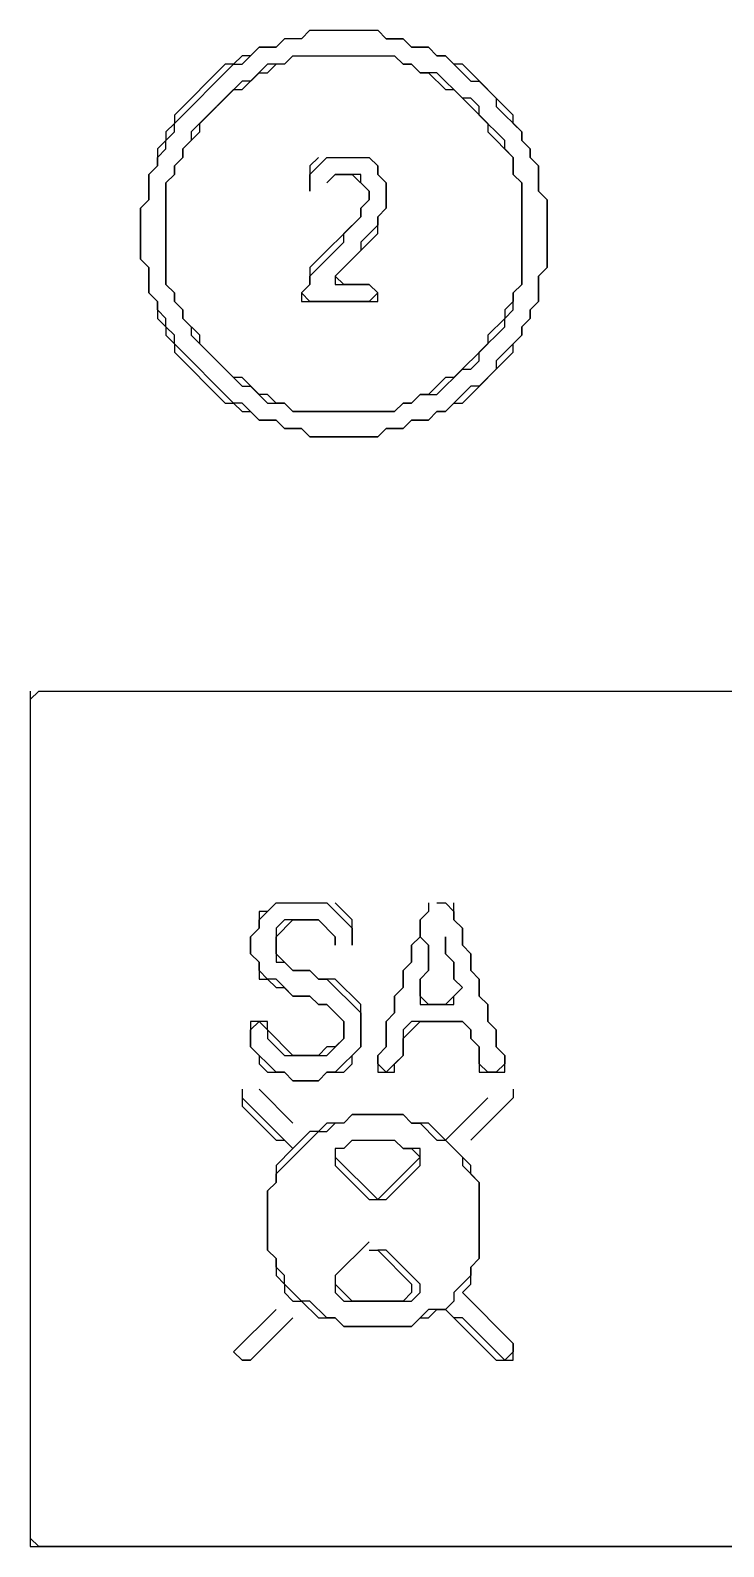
# Model space of a CAD drawing. Header units: metres. Extents: x 29 to 985, y 15 to 633.
# Drawn here: x 241.18 to 257.22, y 56.47 to 91.57 of the extents above; entities that cross this region are included whole.
import ezdxf

# ---------------------------------------------------------------- set-up
doc = ezdxf.new("R2010")
doc.units = ezdxf.units.M
doc.layers.add('ORIGINAL_DRAWING', color=8, linetype='CONTINUOUS')

msp = doc.modelspace()

# ---------------------------------------------------------------- linework, layer by layer
at = {"layer": 'ORIGINAL_DRAWING'}
for points in [[(247.451, 91.373), (247.647, 91.569), (249.216, 91.569), (249.412, 91.373), (249.804, 91.373), (250, 91.176), (250.392, 91.176), (250.588, 90.98), (250.784, 90.98), (251.373, 90.392), (251.569, 90.392), (251.961, 90), (251.961, 89.804), (252.549, 89.216), (252.549, 89.02), (252.745, 88.824), (252.745, 88.627), (252.941, 88.431), (252.941, 87.843), (253.137, 87.647), (253.137, 86.078), (252.941, 85.882), (252.941, 85.294), (252.745, 85.098), (252.745, 84.902), (252.549, 84.706), (252.549, 84.51), (251.961, 83.922), (251.961, 83.725), (251.569, 83.333), (251.373, 83.333), (250.784, 82.745), (250.588, 82.745), (250.392, 82.549), (250, 82.549), (249.804, 82.353), (249.412, 82.353), (249.216, 82.157), (247.647, 82.157), (247.451, 82.353), (247.059, 82.353), (246.863, 82.549), (246.471, 82.549), (246.078, 82.941), (245.882, 82.941), (244.51, 84.314), (244.51, 84.51), (244.314, 84.706), (244.314, 84.902), (244.118, 85.098), (244.118, 85.294), (243.922, 85.49), (243.922, 86.078), (243.725, 86.275), (243.725, 87.451), (243.922, 87.647), (243.922, 88.235), (244.118, 88.431), (244.118, 88.627), (244.314, 88.824), (244.314, 89.02), (244.51, 89.216), (244.51, 89.412), (245.882, 90.784), (246.078, 90.784), (246.471, 91.176), (246.863, 91.176), (247.059, 91.373)], [(247.647, 91.569), (247.451, 91.373), (247.059, 91.373), (246.863, 91.176), (246.471, 91.176), (246.275, 90.98), (246.078, 90.98), (245.882, 90.784), (245.686, 90.784), (244.51, 89.608), (244.51, 89.412), (244.314, 89.216), (244.314, 89.02), (244.118, 88.824), (244.118, 88.431), (243.922, 88.235), (243.922, 87.647), (243.725, 87.451), (243.725, 86.275), (243.922, 86.078), (243.922, 85.49), (244.118, 85.294), (244.118, 84.902), (244.314, 84.706), (244.314, 84.51), (244.51, 84.314), (244.51, 84.118), (245.686, 82.941), (245.882, 82.941), (246.078, 82.745), (246.275, 82.745), (246.471, 82.549), (246.863, 82.549), (247.059, 82.353), (247.451, 82.353), (247.647, 82.157), (249.216, 82.157), (249.412, 82.353), (249.804, 82.353), (250, 82.549), (250.392, 82.549), (250.588, 82.745), (250.784, 82.745), (250.98, 82.941), (251.176, 82.941), (252.353, 84.118), (252.353, 84.314), (252.549, 84.51), (252.549, 84.706), (252.745, 84.902), (252.745, 85.098), (252.941, 85.294), (252.941, 85.882), (253.137, 86.078), (253.137, 87.647), (252.941, 87.843), (252.941, 88.431), (252.745, 88.627), (252.745, 88.824), (252.549, 89.02), (252.549, 89.216), (252.353, 89.412), (252.353, 89.608), (251.176, 90.784), (250.98, 90.784), (250.784, 90.98), (250.588, 90.98), (250.392, 91.176), (250, 91.176), (249.804, 91.373), (249.412, 91.373), (249.216, 91.569)], [(247.059, 90.784), (247.255, 90.98), (249.608, 90.98), (249.804, 90.784), (250, 90.784), (250.196, 90.588), (250.392, 90.588), (250.784, 90.196), (250.98, 90.196), (251.765, 89.412), (251.765, 89.216), (252.353, 88.627), (252.353, 88.235), (252.549, 88.039), (252.549, 85.686), (252.353, 85.49), (252.353, 85.294), (252.157, 85.098), (252.157, 84.902), (251.765, 84.51), (251.765, 84.314), (250.98, 83.529), (250.784, 83.529), (250.392, 83.137), (250.196, 83.137), (250, 82.941), (249.804, 82.941), (249.608, 82.745), (247.255, 82.745), (247.059, 82.941), (246.863, 82.941), (246.667, 83.137), (246.471, 83.137), (246.078, 83.529), (245.882, 83.529), (245.098, 84.314), (245.098, 84.51), (244.706, 84.902), (244.706, 85.098), (244.51, 85.294), (244.51, 85.49), (244.314, 85.686), (244.314, 88.039), (244.51, 88.235), (244.51, 88.431), (244.706, 88.627), (244.706, 88.824), (245.098, 89.216), (245.098, 89.412), (245.882, 90.196), (246.078, 90.196), (246.471, 90.588), (246.667, 90.588), (246.863, 90.784)], [(247.255, 90.98), (247.059, 90.784), (246.667, 90.784), (246.275, 90.392), (246.078, 90.392), (244.902, 89.216), (244.902, 89.02), (244.706, 88.824), (244.706, 88.627), (244.51, 88.431), (244.51, 88.235), (244.314, 88.039), (244.314, 85.686), (244.51, 85.49), (244.51, 85.294), (244.706, 85.098), (244.706, 84.902), (244.902, 84.706), (244.902, 84.51), (246.078, 83.333), (246.275, 83.333), (246.667, 82.941), (247.059, 82.941), (247.255, 82.745), (249.608, 82.745), (249.804, 82.941), (250, 82.941), (250.196, 83.137), (250.588, 83.137), (251.176, 83.725), (251.373, 83.725), (251.569, 83.922), (251.569, 84.118), (252.157, 84.706), (252.157, 84.902), (252.353, 85.098), (252.353, 85.49), (252.549, 85.686), (252.549, 88.039), (252.353, 88.235), (252.353, 88.627), (252.157, 88.824), (252.157, 89.02), (251.569, 89.608), (251.569, 89.804), (251.373, 90), (251.176, 90), (250.588, 90.588), (250.196, 90.588), (250, 90.784), (249.804, 90.784), (249.608, 90.98)], [(247.843, 88.627), (247.647, 88.431), (247.647, 87.843), (247.647, 88.235), (248.039, 88.627), (249.02, 88.627), (249.216, 88.431), (249.216, 88.235), (249.412, 88.039), (249.412, 87.451), (249.216, 87.255), (249.216, 87.059), (248.824, 86.667), (248.824, 86.471), (248.235, 85.882), (248.235, 85.686), (249.02, 85.686), (249.216, 85.49), (249.02, 85.294), (247.647, 85.294), (247.451, 85.49), (247.647, 85.686), (247.647, 85.882), (248.431, 86.667), (248.431, 86.863), (248.824, 87.255), (248.824, 87.451), (249.02, 87.647), (249.02, 87.843), (248.824, 88.039), (248.824, 88.235), (248.235, 88.235), (248.039, 88.039), (248.235, 88.235), (248.627, 88.235), (249.02, 87.843), (249.02, 87.647), (248.824, 87.451), (248.824, 87.255), (247.647, 86.078), (247.647, 85.686), (247.451, 85.49), (247.451, 85.294), (249.216, 85.294), (249.216, 85.49), (249.02, 85.686), (248.431, 85.686), (248.235, 85.882), (249.216, 86.863), (249.216, 87.255), (249.412, 87.451), (249.412, 88.039), (249.216, 88.235), (249.216, 88.431), (249.02, 88.627)], [(241.176, 76.078), (241.373, 76.275), (352.353, 76.275), (352.549, 76.078), (352.549, 56.667), (352.353, 56.471), (241.373, 56.471), (241.176, 56.667)], [(241.176, 76.275), (241.176, 56.471), (352.549, 56.471), (352.549, 76.275)], [(246.863, 71.373), (246.667, 71.176), (246.471, 71.176), (246.471, 70.784), (246.275, 70.588), (246.275, 70.196), (246.471, 70), (246.471, 69.608), (246.667, 69.608), (246.863, 69.412), (247.059, 69.412), (247.255, 69.216), (247.647, 69.216), (247.843, 69.02), (248.039, 69.02), (248.431, 68.627), (248.431, 68.235), (248.235, 68.039), (248.039, 68.039), (247.843, 67.843), (247.255, 67.843), (246.667, 68.431), (246.667, 68.627), (246.275, 68.627), (246.275, 68.039), (246.471, 67.843), (246.471, 67.647), (246.667, 67.451), (247.059, 67.451), (247.255, 67.255), (247.843, 67.255), (248.039, 67.451), (248.431, 67.451), (248.627, 67.647), (248.627, 67.843), (248.824, 68.039), (248.824, 69.02), (248.235, 69.608), (247.843, 69.608), (247.647, 69.804), (247.255, 69.804), (246.863, 70.196), (246.863, 70.588), (247.255, 70.98), (247.843, 70.98), (248.235, 70.588), (248.235, 70.392), (248.235, 70.588), (247.843, 70.98), (247.059, 70.98), (246.863, 70.784), (246.863, 70), (247.059, 70), (247.255, 69.804), (247.647, 69.804), (247.843, 69.608), (248.039, 69.608), (248.824, 68.824), (248.824, 68.039), (248.235, 67.451), (248.039, 67.451), (247.843, 67.255), (247.255, 67.255), (247.059, 67.451), (246.863, 67.451), (246.275, 68.039), (246.275, 68.431), (246.471, 68.627), (246.667, 68.431), (246.667, 68.235), (247.059, 67.843), (248.039, 67.843), (248.431, 68.235), (248.431, 68.627), (248.039, 69.02), (247.843, 69.02), (247.647, 69.216), (247.255, 69.216), (246.863, 69.608), (246.667, 69.608), (246.471, 69.804), (246.471, 70), (246.275, 70.196), (246.275, 70.588), (246.471, 70.784), (246.471, 70.98), (246.863, 71.373), (248.039, 71.373), (248.627, 70.784), (248.627, 70.392), (248.627, 70.98), (248.235, 71.373)], [(250.588, 71.373), (250.784, 71.373), (250.98, 71.176), (250.98, 70.98), (251.176, 70.784), (251.176, 70.392), (251.373, 70.196), (251.373, 69.804), (251.569, 69.608), (251.569, 69.216), (251.765, 69.02), (251.765, 68.627), (251.961, 68.431), (251.961, 68.039), (252.157, 67.843), (252.157, 67.647), (251.961, 67.451), (251.765, 67.451), (251.569, 67.647), (251.569, 68.039), (251.373, 68.235), (251.373, 68.431), (251.176, 68.627), (250, 68.627), (249.804, 68.431), (249.804, 67.843), (249.412, 67.451), (249.216, 67.647), (249.216, 67.843), (249.412, 68.039), (249.412, 68.627), (249.608, 68.824), (249.608, 69.216), (249.804, 69.412), (249.804, 69.804), (250, 70), (250, 70.392), (250.196, 70.588), (250.392, 70.392), (250.392, 69.804), (250.196, 69.608), (250.196, 69.02), (250.98, 69.02), (250.98, 69.216), (251.176, 69.412), (250.98, 69.608), (250.98, 70), (250.784, 70.196), (250.784, 70.588), (250.784, 70.196), (250.98, 70), (250.98, 69.608), (251.176, 69.412), (250.784, 69.02), (250.392, 69.02), (250.196, 69.216), (250.196, 69.608), (250.392, 69.804), (250.392, 70.392), (250.196, 70.588), (250.196, 70.98)], [(250.392, 71.373), (250.392, 71.176), (250.196, 70.98), (250.196, 70.588), (250, 70.392), (250, 70), (249.804, 69.804), (249.804, 69.412), (249.608, 69.216), (249.608, 68.824), (249.412, 68.627), (249.412, 68.039), (249.216, 67.843), (249.216, 67.451), (249.608, 67.451), (249.608, 67.647), (249.804, 67.843), (249.804, 68.235), (250.196, 68.627), (251.176, 68.627), (251.373, 68.431), (251.373, 68.235), (251.569, 68.039), (251.569, 67.451), (252.157, 67.451), (252.157, 67.843), (251.961, 68.039), (251.961, 68.431), (251.765, 68.627), (251.765, 69.02), (251.569, 69.216), (251.569, 69.608), (251.373, 69.804), (251.373, 70.196), (251.176, 70.392), (251.176, 70.784), (250.98, 70.98), (250.98, 71.373)], [(246.078, 67.059), (246.078, 66.667), (246.863, 65.882), (247.059, 65.882), (247.255, 65.686), (246.863, 65.294), (246.863, 64.902), (246.667, 64.706), (246.667, 63.333), (246.863, 63.137), (246.863, 62.745), (247.059, 62.549), (247.059, 62.353), (247.255, 62.157), (247.451, 62.157), (247.843, 61.765), (248.235, 61.765), (248.431, 61.569), (250, 61.569), (250.196, 61.765), (250.392, 61.765), (250.588, 61.961), (250.784, 61.961), (251.961, 60.784), (252.353, 60.784), (252.353, 61.176), (251.176, 62.353), (251.373, 62.549), (251.373, 62.941), (251.569, 63.137), (251.569, 64.902), (251.373, 65.098), (251.373, 65.294), (250.784, 65.882), (251.765, 66.863), (250.784, 65.882), (250.392, 66.275), (250, 66.275), (249.804, 66.471), (248.627, 66.471), (248.431, 66.275), (248.039, 66.275), (247.843, 66.078), (247.647, 66.078), (247.255, 65.686), (246.078, 66.863)], [(246.471, 67.059), (247.255, 66.275)], [(252.353, 67.059), (252.353, 66.863), (251.373, 65.882), (252.353, 66.863)], [(248.431, 66.275), (248.627, 66.471), (249.804, 66.471), (250, 66.275), (250.196, 66.275), (250.588, 65.882), (250.784, 65.882), (251.176, 65.49), (251.176, 65.294), (251.569, 64.902), (251.569, 63.137), (251.373, 62.941), (251.373, 62.745), (250.98, 62.353), (250.98, 62.157), (250.784, 61.961), (250.392, 61.961), (250, 61.569), (248.431, 61.569), (248.235, 61.765), (248.039, 61.765), (247.647, 62.157), (247.451, 62.157), (247.059, 62.549), (247.059, 62.745), (246.863, 62.941), (246.863, 63.137), (246.667, 63.333), (246.667, 64.706), (246.863, 64.902), (246.863, 65.098), (247.843, 66.078), (248.039, 66.078), (248.235, 66.275)], [(248.627, 65.882), (249.608, 65.882), (249.804, 65.686), (250, 65.686), (250.196, 65.49), (249.216, 64.51), (248.235, 65.49)], [(248.627, 65.882), (248.431, 65.686), (248.235, 65.686), (248.235, 65.294), (249.02, 64.51), (249.412, 64.51), (250.196, 65.294), (250.196, 65.686), (249.804, 65.686), (249.608, 65.882)], [(249.02, 63.529), (248.235, 62.745), (248.235, 62.353), (248.431, 62.157), (250, 62.157), (250.196, 62.353), (250.196, 62.549), (249.412, 63.333), (249.216, 63.333)], [(249.02, 63.333), (249.216, 63.333), (250, 62.549), (250, 62.353), (249.804, 62.157), (248.627, 62.157), (248.235, 62.549)], [(251.176, 62.353), (252.353, 61.176), (252.353, 60.98), (252.157, 60.784), (251.176, 61.765), (250.98, 61.765), (250.784, 61.961)], [(246.863, 61.961), (245.882, 60.98), (246.078, 60.784), (246.275, 60.784), (247.255, 61.765), (246.275, 60.784), (246.078, 60.784), (245.882, 60.98)]]:
    msp.add_lwpolyline(points, dxfattribs=at)

doc.saveas('drawing.dxf')
